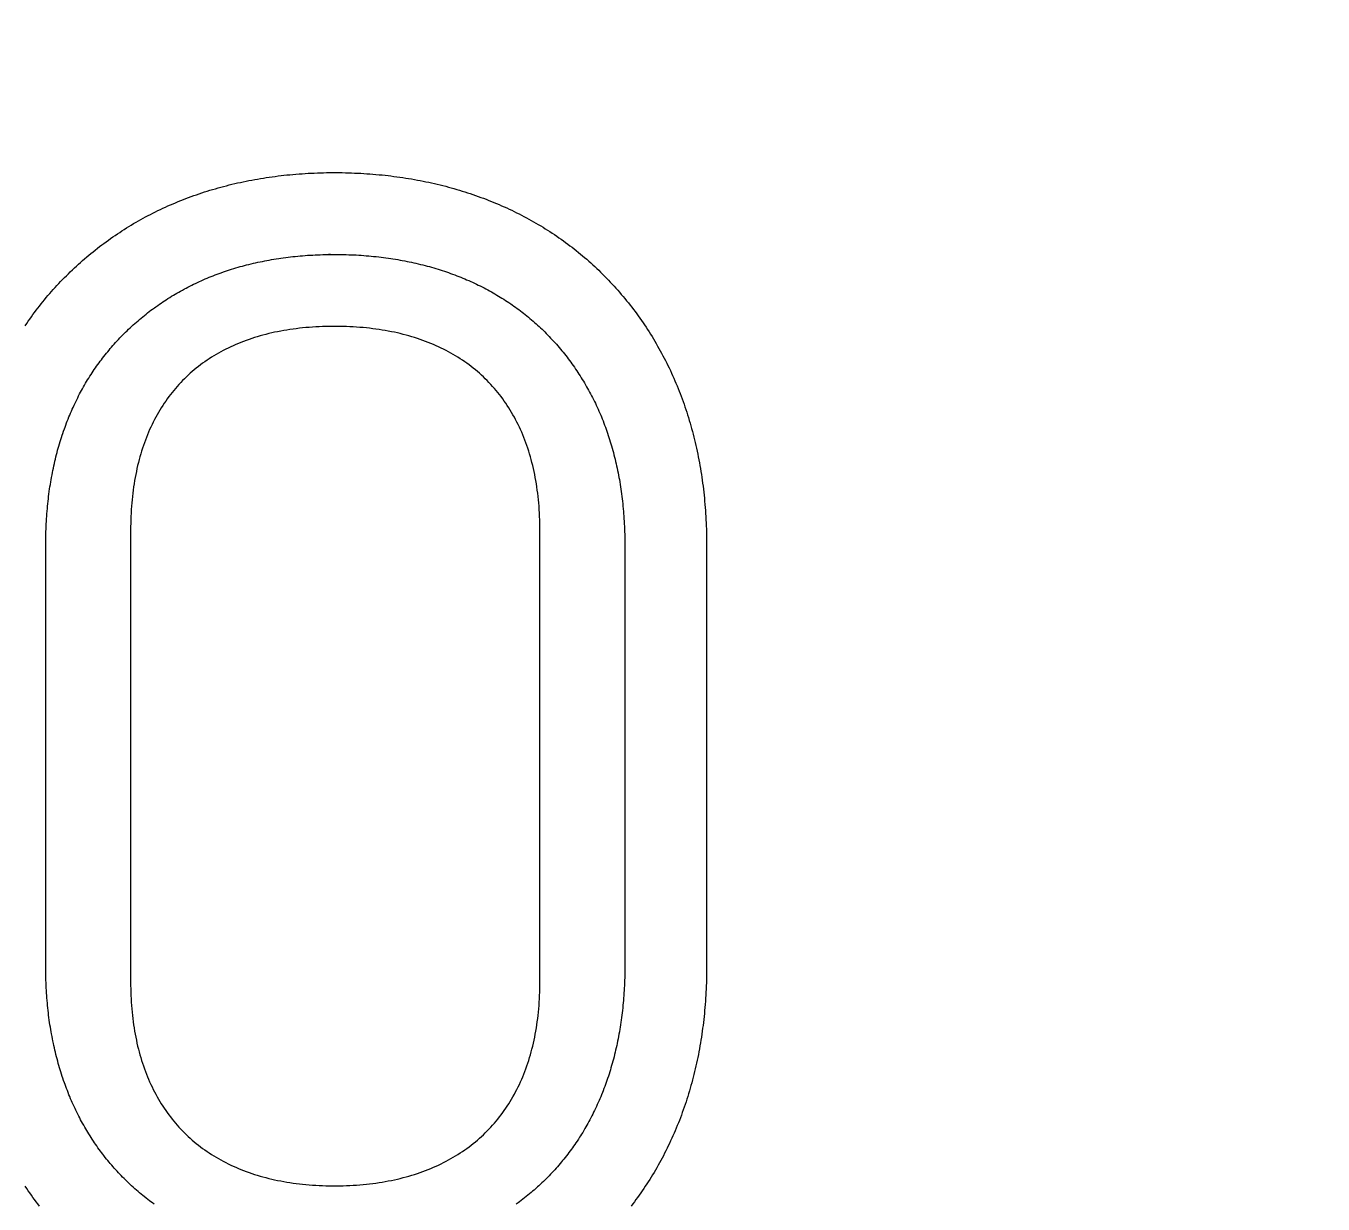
# Model space of a CAD drawing. Extents: x 0.2 to 12, y 0.1 to 9.6.
# Drawn here: x 5.841 to 6.824, y 5.382 to 6.274 of the extents above; entities that cross this region are included whole.
import ezdxf

# ---------------------------------------------------------------- set-up
doc = ezdxf.new("R2010")
doc.units = 0
doc.layers.get('0').update_dxf_attribs({"color": 3, "linetype": 'CONTINUOUS'})
doc.layers.add('ENGRAVE', color=6, linetype='CONTINUOUS')

msp = doc.modelspace()

# ---------------------------------------------------------------- linework, layer by layer
msp.add_line((6.0717, 6.10122), (6.07009, 6.10122))
msp.add_lwpolyline([(10.17581, 1.01429, 3.52937), (6.04541, 1.01428, -0.260301)], format="xyb")
for points in [[(5.84023, 6.0472), (5.84137, 6.0489), (5.84253, 6.05058), (5.84371, 6.05227), (5.84489, 6.05393), (5.8461, 6.05559), (5.8473, 6.05724), (5.84853, 6.05888), (5.84977, 6.0605), (5.85102, 6.06212), (5.8523, 6.06373), (5.85358, 6.06532), (5.85487, 6.06691), (5.85617, 6.06848), (5.85749, 6.07005), (5.85883, 6.07161), (5.86017, 6.07315), (5.86153, 6.07468), (5.86291, 6.0762), (5.86429, 6.07771), (5.8657, 6.07921), (5.8671, 6.0807), (5.86853, 6.08218), (5.86997, 6.08365), (5.87143, 6.08512), (5.87293, 6.08659), (5.87442, 6.08806), (5.87595, 6.08951), (5.87748, 6.09095), (5.87901, 6.09237), (5.88057, 6.09379), (5.88212, 6.09518), (5.88369, 6.09656), (5.88527, 6.09793), (5.88685, 6.09929), (5.88845, 6.10063), (5.89006, 6.10196), (5.89168, 6.10328), (5.89331, 6.10458), (5.89495, 6.10586), (5.89658, 6.10713), (5.89825, 6.10839), (5.89991, 6.10963), (5.90159, 6.11087), (5.90328, 6.11209), (5.90497, 6.11328), (5.90667, 6.11447), (5.90839, 6.11564), (5.91011, 6.11681), (5.91184, 6.11796), (5.91358, 6.1191), (5.91534, 6.12021), (5.91711, 6.12132), (5.91887, 6.12241), (5.92065, 6.12348), (5.92244, 6.12455), (5.92424, 6.12559), (5.92604, 6.12663), (5.92786, 6.12765), (5.9297, 6.12866), (5.93152, 6.12965), (5.93337, 6.13063), (5.93522, 6.13159), (5.93709, 6.13254), (5.93895, 6.13348), (5.94083, 6.1344), (5.94273, 6.1353), (5.94462, 6.1362), (5.94653, 6.13708), (5.94844, 6.13794), (5.95037, 6.13879), (5.9523, 6.13963), (5.95424, 6.14045), (5.9562, 6.14126), (5.95815, 6.14205), (5.96012, 6.14282), (5.96209, 6.1436), (5.96408, 6.14434), (5.96607, 6.14508), (5.96807, 6.1458), (5.97008, 6.14651), (5.97211, 6.1472), (5.97413, 6.14788), (5.97617, 6.14855), (5.97822, 6.14919), (5.98026, 6.14982), (5.98232, 6.15044), (5.98439, 6.15105), (5.98646, 6.15163), (5.98855, 6.15222), (5.99064, 6.15278), (5.99275, 6.15333), (5.99485, 6.15386), (5.99697, 6.15437), (5.99909, 6.15489), (6.00123, 6.15537), (6.00337, 6.15585), (6.00551, 6.1563), (6.00768, 6.15675), (6.00984, 6.15718), (6.012, 6.1576), (6.01418, 6.158), (6.01637, 6.15838), (6.01857, 6.15876), (6.02077, 6.15911), (6.02298, 6.15946), (6.0252, 6.15979), (6.02743, 6.16009), (6.02966, 6.1604), (6.03189, 6.16068), (6.03414, 6.16095), (6.0364, 6.1612), (6.03866, 6.16144), (6.04093, 6.16166), (6.04321, 6.16187), (6.04549, 6.16207), (6.04778, 6.16225), (6.05009, 6.16241), (6.05239, 6.16256), (6.05471, 6.16269), (6.05703, 6.16282), (6.05935, 6.16292), (6.06168, 6.16301), (6.06402, 6.16309), (6.06637, 6.16315), (6.06873, 6.16319), (6.07109, 6.16322), (6.07346, 6.16324), (6.07584, 6.16324), (6.0782, 6.16322), (6.08057, 6.16319), (6.08293, 6.16315), (6.08528, 6.16309), (6.08762, 6.16301), (6.08996, 6.16292), (6.09229, 6.16282), (6.09462, 6.1627), (6.09694, 6.16256), (6.09925, 6.16241), (6.10156, 6.16225), (6.10385, 6.16207), (6.10614, 6.16187), (6.10844, 6.16167), (6.11071, 6.16144), (6.11298, 6.1612), (6.11525, 6.16095), (6.1175, 6.16069), (6.11975, 6.1604), (6.122, 6.1601), (6.12423, 6.15979), (6.12645, 6.15947), (6.12868, 6.15912), (6.13089, 6.15877), (6.1331, 6.15841), (6.1353, 6.15802), (6.13749, 6.15762), (6.13966, 6.1572), (6.14184, 6.15678), (6.14402, 6.15634), (6.14617, 6.15588), (6.14832, 6.15541), (6.15046, 6.15492), (6.1526, 6.15442), (6.15473, 6.1539), (6.15685, 6.15338), (6.15897, 6.15284), (6.16107, 6.15228), (6.16317, 6.1517), (6.16525, 6.15112), (6.16733, 6.15052), (6.1694, 6.1499), (6.17146, 6.14928), (6.17352, 6.14864), (6.17557, 6.14798), (6.17761, 6.1473), (6.17963, 6.14663), (6.18165, 6.14592), (6.18367, 6.14521), (6.18567, 6.14449), (6.18766, 6.14374), (6.18965, 6.14299), (6.19162, 6.14222), (6.19359, 6.14143), (6.19554, 6.14064), (6.1975, 6.13983), (6.19944, 6.139), (6.20137, 6.13816), (6.20329, 6.13731), (6.20521, 6.13644), (6.2071, 6.13556), (6.209, 6.13467), (6.21088, 6.13376), (6.21275, 6.13283), (6.21463, 6.1319), (6.21647, 6.13095), (6.21832, 6.12999), (6.22016, 6.12901), (6.22198, 6.12802), (6.2238, 6.12702), (6.22561, 6.126), (6.2274, 6.12496), (6.22919, 6.12392), (6.23097, 6.12286), (6.23274, 6.12179), (6.23449, 6.1207), (6.23624, 6.1196), (6.23797, 6.11849), (6.2397, 6.11736), (6.24141, 6.11622), (6.24311, 6.11507), (6.24481, 6.1139), (6.2465, 6.11272), (6.24817, 6.11153), (6.24983, 6.11032), (6.25148, 6.1091), (6.25312, 6.10786), (6.25476, 6.10662), (6.25637, 6.10536), (6.25799, 6.10409), (6.25958, 6.1028), (6.26117, 6.1015), (6.26275, 6.10019), (6.2643, 6.09886), (6.26586, 6.09752), (6.2674, 6.09616), (6.26894, 6.0948), (6.27046, 6.09341), (6.27197, 6.09202), (6.27346, 6.09062), (6.27495, 6.0892), (6.27642, 6.08778), (6.27789, 6.08632), (6.27936, 6.08484), (6.28084, 6.08334), (6.2823, 6.08183), (6.28374, 6.08031), (6.28516, 6.07878), (6.28659, 6.07723), (6.288, 6.07568), (6.28938, 6.07411), (6.29076, 6.07254), (6.29211, 6.07096), (6.29347, 6.06936), (6.29481, 6.06776), (6.29613, 6.06615), (6.29743, 6.06453), (6.29872, 6.06289), (6.3, 6.06125), (6.30126, 6.0596), (6.30252, 6.05794), (6.30376, 6.05627), (6.30498, 6.05458), (6.30619, 6.05289), (6.30738, 6.05119), (6.30856, 6.04948), (6.30973, 6.04776), (6.31089, 6.04603), (6.31203, 6.04429), (6.31316, 6.04253), (6.31427, 6.04078), (6.31537, 6.03901), (6.31645, 6.03723), (6.31753, 6.03544), (6.31858, 6.03364), (6.31962, 6.03184), (6.32065, 6.03002), (6.32166, 6.0282), (6.32266, 6.02636), (6.32365, 6.02451), (6.32462, 6.02266), (6.32558, 6.0208), (6.32651, 6.01893), (6.32745, 6.01705), (6.32836, 6.01517), (6.32926, 6.01326), (6.33014, 6.01135), (6.33102, 6.00943), (6.33187, 6.00751), (6.33271, 6.00557), (6.33354, 6.00363), (6.33436, 6.00167), (6.33516, 5.99971), (6.33594, 5.99774), (6.33671, 5.99575), (6.33748, 5.99377), (6.33821, 5.99178), (6.33895, 5.98976), (6.33966, 5.98775), (6.34035, 5.98573), (6.34104, 5.98369), (6.34171, 5.98164), (6.34237, 5.9796), (6.34301, 5.97754), (6.34364, 5.97547), (6.34425, 5.9734), (6.34485, 5.97131), (6.34543, 5.96922), (6.346, 5.96711), (6.34655, 5.965), (6.3471, 5.96288), (6.34763, 5.96075), (6.34813, 5.95862), (6.34864, 5.95647), (6.34912, 5.95431), (6.34958, 5.95216), (6.35003, 5.94998), (6.35047, 5.94781), (6.3509, 5.94562), (6.3513, 5.94343), (6.3517, 5.94122), (6.35208, 5.93901), (6.35244, 5.9368), (6.35279, 5.93456), (6.35313, 5.93233), (6.35345, 5.93008), (6.35375, 5.92784), (6.35404, 5.92558), (6.35432, 5.92331), (6.35458, 5.92103), (6.35483, 5.91875), (6.35506, 5.91645), (6.35527, 5.91416), (6.35548, 5.91184), (6.35567, 5.90953), (6.35583, 5.90721), (6.356, 5.90488), (6.35614, 5.90254), (6.35627, 5.90019), (6.35637, 5.89784), (6.35648, 5.89547), (6.35656, 5.8931), (6.35663, 5.89072), (6.35668, 5.88834), (6.35671, 5.88595), (6.35673, 5.88355), (6.35675, 5.88114), (6.35675, 5.88108), (6.35675, 5.88091), (6.35675, 5.88062), (6.35675, 5.88021), (6.35675, 5.87969), (6.35675, 5.87906), (6.35675, 5.87833), (6.35675, 5.87749), (6.35675, 5.87654), (6.35675, 5.8755), (6.35675, 5.87436), (6.35675, 5.8731), (6.35675, 5.87176), (6.35675, 5.87033), (6.35675, 5.8688), (6.35675, 5.86717), (6.35675, 5.86546), (6.35675, 5.86367), (6.35675, 5.86179), (6.35675, 5.85982), (6.35675, 5.85778), (6.35675, 5.85565), (6.35675, 5.85345), (6.35675, 5.85117), (6.35675, 5.84881), (6.35675, 5.84638), (6.35675, 5.84389), (6.35675, 5.84131), (6.35675, 5.83868), (6.35675, 5.83599), (6.35675, 5.83323), (6.35675, 5.83041), (6.35675, 5.82753), (6.35675, 5.8246), (6.35675, 5.8216), (6.35675, 5.81856), (6.35675, 5.81546), (6.35675, 5.81231), (6.35675, 5.80912), (6.35675, 5.80588), (6.35675, 5.80259), (6.35675, 5.79926), (6.35675, 5.7959), (6.35675, 5.79249), (6.35675, 5.78905), (6.35675, 5.78558), (6.35675, 5.78207), (6.35675, 5.77852), (6.35675, 5.77495), (6.35675, 5.77136), (6.35675, 5.76773), (6.35675, 5.76408), (6.35675, 5.76042), (6.35675, 5.75674), (6.35675, 5.75303), (6.35675, 5.74931), (6.35675, 5.74557), (6.35675, 5.74183), (6.35675, 5.73806), (6.35675, 5.73431), (6.35675, 5.73053), (6.35675, 5.72675), (6.35675, 5.72297), (6.35675, 5.71919), (6.35675, 5.71541), (6.35675, 5.71163), (6.35675, 5.70786), (6.35675, 5.7041), (6.35675, 5.70034), (6.35675, 5.6966), (6.35675, 5.69285), (6.35675, 5.68913), (6.35675, 5.68544), (6.35675, 5.68175), (6.35675, 5.67808), (6.35675, 5.67444), (6.35675, 5.67081), (6.35675, 5.66722), (6.35675, 5.66364), (6.35675, 5.66011), (6.35675, 5.6566), (6.35675, 5.65312), (6.35675, 5.64967), (6.35675, 5.64626), (6.35675, 5.64291), (6.35675, 5.63957), (6.35675, 5.63628), (6.35675, 5.63304), (6.35675, 5.62985), (6.35675, 5.6267), (6.35675, 5.62361), (6.35675, 5.62056), (6.35675, 5.61758), (6.35675, 5.61464), (6.35675, 5.61175), (6.35675, 5.60893), (6.35675, 5.60618), (6.35675, 5.60348), (6.35675, 5.60084), (6.35675, 5.59828), (6.35675, 5.59578), (6.35675, 5.59336), (6.35675, 5.591), (6.35675, 5.58872), (6.35675, 5.58651), (6.35675, 5.58439), (6.35675, 5.58235), (6.35675, 5.58038), (6.35675, 5.5785), (6.35675, 5.5767), (6.35675, 5.57499), (6.35675, 5.57337), (6.35675, 5.57184), (6.35675, 5.5704), (6.35675, 5.56906), (6.35675, 5.56782), (6.35675, 5.56667), (6.35675, 5.56562), (6.35675, 5.56468), (6.35675, 5.56384), (6.35675, 5.5631), (6.35675, 5.56248), (6.35675, 5.56195), (6.35675, 5.56156), (6.35675, 5.56126), (6.35675, 5.56109), (6.35675, 5.56103), (6.35673, 5.55865), (6.35671, 5.55629), (6.35668, 5.55393), (6.35663, 5.55158), (6.35656, 5.54922), (6.35648, 5.54688), (6.35637, 5.54454), (6.35627, 5.54222), (6.35614, 5.5399), (6.356, 5.53758), (6.35583, 5.53528), (6.35567, 5.53297), (6.35548, 5.53068), (6.35528, 5.52839), (6.35506, 5.52611), (6.35483, 5.52384), (6.35458, 5.52157), (6.35432, 5.51931), (6.35405, 5.51705), (6.35376, 5.5148), (6.35346, 5.51257), (6.35314, 5.51033), (6.3528, 5.50811), (6.35246, 5.5059), (6.3521, 5.50369), (6.35171, 5.50149), (6.35133, 5.49929), (6.35092, 5.4971), (6.3505, 5.49492), (6.35006, 5.49275), (6.34962, 5.49058), (6.34915, 5.48843), (6.34867, 5.48628), (6.34818, 5.48414), (6.34768, 5.48201), (6.34715, 5.47989), (6.34661, 5.47777), (6.34606, 5.47567), (6.3455, 5.47356), (6.34492, 5.47147), (6.34433, 5.46938), (6.34372, 5.46731), (6.3431, 5.46524), (6.34246, 5.46318), (6.34182, 5.46113), (6.34115, 5.4591), (6.34047, 5.45706), (6.33978, 5.45504), (6.33908, 5.45302), (6.33835, 5.45101), (6.33762, 5.44901), (6.33687, 5.44702), (6.33611, 5.44505), (6.33533, 5.44307), (6.33454, 5.44112), (6.33374, 5.43916), (6.33292, 5.43722), (6.33209, 5.43528), (6.33124, 5.43336), (6.33039, 5.43144), (6.32951, 5.42953), (6.32862, 5.42763), (6.32772, 5.42574), (6.3268, 5.42386), (6.32588, 5.422), (6.32493, 5.42014), (6.32397, 5.41829), (6.323, 5.41644), (6.32202, 5.41462), (6.32103, 5.41279), (6.32002, 5.41098), (6.31899, 5.40918), (6.31795, 5.40739), (6.3169, 5.40561), (6.31583, 5.40383), (6.31475, 5.40207), (6.31367, 5.40032), (6.31255, 5.39858), (6.31143, 5.39686), (6.3103, 5.39514), (6.30915, 5.39342), (6.30799, 5.39172), (6.30682, 5.39003), (6.30564, 5.38835), (6.30443, 5.38669), (6.30322, 5.38503), (6.30199, 5.38338), (6.30075, 5.38174), (6.2995, 5.38012)], [(5.85102, 5.38012), (5.84977, 5.38174), (5.84853, 5.38338), (5.8473, 5.38503), (5.8461, 5.38669), (5.84489, 5.38835), (5.84371, 5.39003), (5.84253, 5.39172), (5.84137, 5.39342), (5.84023, 5.39514)]]:
    msp.add_lwpolyline(points)
msp.add_lwpolyline([(6.23041, 5.66351), (6.23041, 5.66735), (6.23041, 5.67122), (6.23041, 5.67512), (6.23041, 5.67904), (6.23041, 5.68298), (6.23041, 5.68694), (6.23041, 5.69092), (6.23041, 5.69491), (6.23041, 5.69891), (6.23041, 5.70293), (6.23041, 5.70695), (6.23041, 5.71099), (6.23041, 5.71502), (6.23041, 5.71907), (6.23041, 5.72311), (6.23041, 5.72715), (6.23041, 5.73118), (6.23041, 5.73522), (6.23041, 5.73924), (6.23041, 5.74326), (6.23041, 5.74727), (6.23041, 5.75126), (6.23041, 5.75524), (6.23041, 5.75919), (6.23041, 5.76314), (6.23041, 5.76705), (6.23041, 5.77095), (6.23041, 5.77482), (6.23041, 5.77867), (6.23041, 5.78249), (6.23041, 5.78628), (6.23041, 5.79002), (6.23041, 5.79374), (6.23041, 5.79742), (6.23041, 5.80107), (6.23041, 5.80466), (6.23041, 5.80822), (6.23041, 5.81173), (6.23041, 5.81519), (6.23041, 5.81861), (6.23041, 5.82197), (6.23041, 5.82529), (6.23041, 5.82854), (6.23041, 5.83173), (6.23041, 5.83488), (6.23041, 5.83796), (6.23041, 5.84098), (6.23041, 5.84392), (6.23041, 5.8468), (6.23041, 5.84962), (6.23041, 5.85236), (6.23041, 5.85503), (6.23041, 5.85762), (6.23041, 5.86014), (6.23041, 5.86257), (6.23041, 5.86494), (6.23041, 5.86721), (6.23041, 5.86939), (6.23041, 5.8715), (6.23041, 5.87351), (6.23041, 5.87543), (6.23041, 5.87726), (6.23041, 5.87899), (6.23041, 5.88063), (6.23041, 5.88216), (6.23041, 5.8836), (6.23041, 5.88492), (6.23041, 5.88615), (6.23041, 5.88727), (6.23041, 5.88828), (6.23041, 5.88918), (6.23041, 5.88996), (6.23041, 5.89063), (6.23041, 5.89118), (6.23041, 5.89161), (6.23041, 5.89193), (6.23041, 5.89212), (6.23041, 5.89219), (6.2304, 5.89484), (6.23036, 5.89749), (6.23029, 5.90011), (6.23019, 5.9027), (6.23007, 5.90528), (6.22992, 5.90783), (6.22974, 5.91037), (6.22953, 5.91288), (6.2293, 5.91536), (6.22904, 5.91783), (6.22875, 5.92029), (6.22843, 5.92271), (6.22809, 5.92511), (6.22772, 5.9275), (6.22732, 5.92985), (6.2269, 5.93219), (6.22645, 5.93451), (6.22597, 5.9368), (6.22547, 5.93907), (6.22494, 5.94131), (6.22439, 5.94354), (6.22381, 5.94575), (6.2232, 5.94793), (6.22257, 5.95009), (6.22191, 5.95222), (6.22122, 5.95434), (6.22052, 5.95643), (6.21979, 5.9585), (6.21901, 5.96054), (6.21823, 5.96256), (6.21741, 5.96456), (6.21658, 5.96654), (6.21571, 5.96851), (6.21482, 5.97044), (6.2139, 5.97234), (6.21296, 5.97423), (6.21199, 5.97609), (6.21101, 5.97794), (6.20999, 5.97975), (6.20895, 5.98154), (6.20789, 5.98332), (6.2068, 5.98506), (6.20567, 5.98678), (6.20454, 5.98849), (6.20337, 5.99016), (6.20219, 5.99182), (6.20097, 5.99345), (6.19973, 5.99505), (6.19847, 5.99664), (6.19719, 5.9982), (6.19588, 5.99973), (6.19455, 6.00124), (6.19318, 6.00274), (6.1918, 6.0042), (6.19039, 6.00564), (6.18897, 6.00706), (6.18752, 6.00845), (6.18604, 6.00982), (6.18453, 6.01116), (6.18301, 6.01249), (6.18147, 6.01378), (6.1799, 6.01505), (6.1783, 6.0163), (6.17668, 6.01752), (6.17504, 6.01872), (6.17338, 6.01989), (6.1717, 6.02105), (6.16999, 6.02217), (6.16826, 6.02327), (6.1665, 6.02435), (6.16472, 6.0254), (6.16292, 6.02643), (6.16111, 6.02743), (6.15926, 6.02841), (6.1574, 6.02936), (6.15551, 6.03029), (6.1536, 6.03119), (6.15167, 6.03207), (6.14971, 6.03293), (6.14774, 6.03376), (6.14574, 6.03455), (6.14371, 6.03534), (6.14166, 6.03608), (6.1396, 6.03681), (6.13752, 6.03751), (6.13542, 6.03819), (6.13329, 6.03883), (6.13113, 6.03947), (6.12897, 6.04006), (6.12677, 6.04064), (6.12456, 6.04119), (6.12232, 6.04171), (6.12007, 6.0422), (6.1178, 6.04268), (6.11549, 6.04313), (6.11317, 6.04355), (6.11083, 6.04394), (6.10848, 6.04431), (6.1061, 6.04465), (6.1037, 6.04496), (6.10128, 6.04526), (6.09884, 6.04553), (6.09637, 6.04576), (6.09389, 6.04597), (6.09139, 6.04616), (6.08887, 6.04631), (6.08633, 6.04645), (6.08377, 6.04656), (6.08119, 6.04664), (6.07859, 6.04668), (6.07597, 6.04671), (6.07334, 6.04671), (6.07072, 6.04668), (6.06812, 6.04664), (6.06553, 6.04656), (6.06297, 6.04645), (6.06044, 6.04631), (6.05792, 6.04616), (6.05542, 6.04597), (6.05294, 6.04576), (6.05049, 6.04553), (6.04805, 6.04526), (6.04564, 6.04496), (6.04324, 6.04465), (6.04087, 6.04431), (6.03852, 6.04394), (6.03619, 6.04355), (6.03388, 6.04313), (6.03159, 6.04268), (6.02932, 6.0422), (6.02707, 6.04171), (6.02485, 6.04119), (6.02265, 6.04064), (6.02046, 6.04006), (6.01831, 6.03947), (6.01617, 6.03883), (6.01405, 6.03819), (6.01196, 6.03751), (6.00989, 6.03681), (6.00783, 6.03608), (6.0058, 6.03534), (6.00379, 6.03455), (6.00181, 6.03376), (5.99985, 6.03293), (5.99791, 6.03207), (5.99599, 6.03119), (5.99409, 6.03029), (5.99222, 6.02936), (5.99036, 6.02841), (5.98853, 6.02743), (5.98673, 6.02643), (5.98494, 6.0254), (5.98318, 6.02435), (5.98144, 6.02327), (5.97972, 6.02217), (5.97804, 6.02105), (5.97637, 6.01989), (5.97472, 6.01872), (5.97309, 6.01752), (5.9715, 6.0163), (5.96992, 6.01505), (5.96836, 6.01378), (5.96683, 6.01249), (5.96532, 6.01116), (5.96384, 6.00982), (5.96239, 6.00845), (5.96095, 6.00706), (5.95953, 6.00564), (5.95814, 6.0042), (5.95678, 6.00274), (5.95544, 6.00124), (5.95411, 5.99973), (5.95283, 5.9982), (5.95155, 5.99664), (5.95031, 5.99505), (5.94908, 5.99345), (5.94789, 5.99182), (5.94672, 5.99016), (5.94557, 5.98849), (5.94445, 5.98678), (5.94335, 5.98506), (5.94227, 5.98332), (5.94122, 5.98154), (5.94019, 5.97975), (5.9392, 5.97794), (5.93821, 5.97609), (5.93727, 5.97423), (5.93634, 5.97234), (5.93544, 5.97044), (5.93456, 5.96851), (5.93371, 5.96654), (5.93288, 5.96456), (5.93208, 5.96256), (5.93131, 5.96054), (5.93056, 5.9585), (5.92984, 5.95643), (5.92913, 5.95434), (5.92846, 5.95222), (5.92781, 5.95009), (5.92719, 5.94793), (5.92659, 5.94575), (5.92602, 5.94354), (5.92547, 5.94131), (5.92496, 5.93907), (5.92447, 5.9368), (5.924, 5.93451), (5.92355, 5.93219), (5.92314, 5.92985), (5.92276, 5.9275), (5.92239, 5.92511), (5.92206, 5.92271), (5.92175, 5.92029), (5.92147, 5.91783), (5.92121, 5.91536), (5.92098, 5.91288), (5.92078, 5.91037), (5.9206, 5.90783), (5.92045, 5.90528), (5.92034, 5.9027), (5.92024, 5.90011), (5.92017, 5.89749), (5.92012, 5.89484), (5.92011, 5.89219), (5.92011, 5.89212), (5.92011, 5.89193), (5.92011, 5.89161), (5.92011, 5.89118), (5.92011, 5.89063), (5.92011, 5.88996), (5.92011, 5.88918), (5.92011, 5.88828), (5.92011, 5.88727), (5.92011, 5.88615), (5.92011, 5.88492), (5.92011, 5.8836), (5.92011, 5.88216), (5.92011, 5.88063), (5.92011, 5.87899), (5.92011, 5.87726), (5.92011, 5.87543), (5.92011, 5.87351), (5.92011, 5.8715), (5.92011, 5.86939), (5.92011, 5.86721), (5.92011, 5.86494), (5.92011, 5.86257), (5.92011, 5.86014), (5.92011, 5.85762), (5.92011, 5.85503), (5.92011, 5.85236), (5.92011, 5.84962), (5.92011, 5.8468), (5.92011, 5.84392), (5.92011, 5.84098), (5.92011, 5.83796), (5.92011, 5.83488), (5.92011, 5.83173), (5.92011, 5.82854), (5.92011, 5.82529), (5.92011, 5.82197), (5.92011, 5.81861), (5.92011, 5.81519), (5.92011, 5.81173), (5.92011, 5.80822), (5.92011, 5.80466), (5.92011, 5.80107), (5.92011, 5.79742), (5.92011, 5.79374), (5.92011, 5.79002), (5.92011, 5.78628), (5.92011, 5.78249), (5.92011, 5.77867), (5.92011, 5.77482), (5.92011, 5.77095), (5.92011, 5.76705), (5.92011, 5.76314), (5.92011, 5.75919), (5.92011, 5.75524), (5.92011, 5.75126), (5.92011, 5.74727), (5.92011, 5.74326), (5.92011, 5.73924), (5.92011, 5.73522), (5.92011, 5.73118), (5.92011, 5.72715), (5.92011, 5.72311), (5.92011, 5.71907), (5.92011, 5.71502), (5.92011, 5.71099), (5.92011, 5.70695), (5.92011, 5.70293), (5.92011, 5.69891), (5.92011, 5.69491), (5.92011, 5.69092), (5.92011, 5.68694), (5.92011, 5.68298), (5.92011, 5.67904), (5.92011, 5.67512), (5.92011, 5.67122), (5.92011, 5.66735), (5.92011, 5.66351), (5.92011, 5.65968), (5.92011, 5.6559), (5.92011, 5.65215), (5.92011, 5.64844), (5.92011, 5.64475), (5.92011, 5.64112), (5.92011, 5.63751), (5.92011, 5.63396), (5.92011, 5.63045), (5.92011, 5.62698), (5.92011, 5.62357), (5.92011, 5.62021), (5.92011, 5.6169), (5.92011, 5.61363), (5.92011, 5.61044), (5.92011, 5.6073), (5.92011, 5.60423), (5.92011, 5.60121), (5.92011, 5.59826), (5.92011, 5.59537), (5.92011, 5.59256), (5.92011, 5.58982), (5.92011, 5.58714), (5.92011, 5.58456), (5.92011, 5.58204), (5.92011, 5.5796), (5.92011, 5.57725), (5.92011, 5.57496), (5.92011, 5.57278), (5.92011, 5.57068), (5.92011, 5.56867), (5.92011, 5.56675), (5.92011, 5.56493), (5.92011, 5.56319), (5.92011, 5.56156), (5.92011, 5.56002), (5.92011, 5.55858), (5.92011, 5.55725), (5.92011, 5.55602), (5.92011, 5.55491), (5.92011, 5.55389), (5.92011, 5.553), (5.92011, 5.55222), (5.92011, 5.55154), (5.92011, 5.55099), (5.92011, 5.55056), (5.92011, 5.55024), (5.92011, 5.55005), (5.92011, 5.55), (5.92012, 5.54736), (5.92017, 5.54475), (5.92024, 5.54217), (5.92034, 5.5396), (5.92045, 5.53704), (5.9206, 5.53452), (5.92078, 5.53201), (5.92098, 5.52952), (5.92121, 5.52705), (5.92147, 5.52461), (5.92175, 5.52219), (5.92206, 5.51979), (5.92239, 5.5174), (5.92276, 5.51504), (5.92314, 5.5127), (5.92355, 5.51037), (5.924, 5.50808), (5.92447, 5.50579), (5.92496, 5.50354), (5.92547, 5.5013), (5.92602, 5.49909), (5.92659, 5.4969), (5.92719, 5.49473), (5.92781, 5.49257), (5.92846, 5.49044), (5.92913, 5.48834), (5.92984, 5.48625), (5.93056, 5.4842), (5.93131, 5.48216), (5.93208, 5.48014), (5.93288, 5.47814), (5.93371, 5.47617), (5.93456, 5.47422), (5.93544, 5.47229), (5.93634, 5.47038), (5.93727, 5.46849), (5.93821, 5.46663), (5.9392, 5.46479), (5.94019, 5.46297), (5.94122, 5.46117), (5.94227, 5.4594), (5.94335, 5.45765), (5.94445, 5.45593), (5.94557, 5.45422), (5.94672, 5.45254), (5.94789, 5.45089), (5.94908, 5.44925), (5.95031, 5.44763), (5.95155, 5.44604), (5.95283, 5.44447), (5.95411, 5.44294), (5.95544, 5.44142), (5.95678, 5.43992), (5.95814, 5.43845), (5.95953, 5.437), (5.96095, 5.43558), (5.96239, 5.43418), (5.96384, 5.4328), (5.96532, 5.43144), (5.96683, 5.43012), (5.96836, 5.42881), (5.96992, 5.42753), (5.9715, 5.42627), (5.97309, 5.42504), (5.97472, 5.42382), (5.97637, 5.42264), (5.97804, 5.42148), (5.97972, 5.42035), (5.98144, 5.41924), (5.98318, 5.41815), (5.98494, 5.41708), (5.98673, 5.41604), (5.98853, 5.41504), (5.99036, 5.41404), (5.99222, 5.41308), (5.99409, 5.41214), (5.99599, 5.41122), (5.99791, 5.41033), (5.99985, 5.40948), (6.00181, 5.40864), (6.00379, 5.40782), (6.0058, 5.40703), (6.00783, 5.40627), (6.00989, 5.40554), (6.01196, 5.40482), (6.01405, 5.40413), (6.01617, 5.40348), (6.01831, 5.40285), (6.02046, 5.40223), (6.02265, 5.40165), (6.02485, 5.40109), (6.02707, 5.40055), (6.02932, 5.40005), (6.03159, 5.39957), (6.03388, 5.39911), (6.03619, 5.39869), (6.03852, 5.39829), (6.04087, 5.39792), (6.04324, 5.39757), (6.04564, 5.39724), (6.04805, 5.39695), (6.05049, 5.39668), (6.05294, 5.39643), (6.05542, 5.39622), (6.05792, 5.39604), (6.06044, 5.39587), (6.06297, 5.39573), (6.06553, 5.39563), (6.06812, 5.39554), (6.07072, 5.39549), (6.07334, 5.39546), (6.07597, 5.39546), (6.07859, 5.39549), (6.08119, 5.39554), (6.08377, 5.39563), (6.08633, 5.39573), (6.08887, 5.39587), (6.09139, 5.39604), (6.09389, 5.39622), (6.09637, 5.39643), (6.09884, 5.39668), (6.10128, 5.39695), (6.1037, 5.39724), (6.1061, 5.39757), (6.10848, 5.39792), (6.11083, 5.39829), (6.11317, 5.39869), (6.11549, 5.39911), (6.1178, 5.39957), (6.12007, 5.40005), (6.12232, 5.40055), (6.12456, 5.40109), (6.12677, 5.40165), (6.12897, 5.40223), (6.13113, 5.40285), (6.13329, 5.40348), (6.13542, 5.40413), (6.13752, 5.40482), (6.1396, 5.40554), (6.14166, 5.40627), (6.14371, 5.40703), (6.14574, 5.40782), (6.14774, 5.40864), (6.14971, 5.40948), (6.15167, 5.41033), (6.1536, 5.41122), (6.15551, 5.41214), (6.1574, 5.41308), (6.15926, 5.41404), (6.16111, 5.41504), (6.16292, 5.41604), (6.16472, 5.41708), (6.1665, 5.41815), (6.16826, 5.41924), (6.16999, 5.42035), (6.1717, 5.42148), (6.17338, 5.42264), (6.17504, 5.42382), (6.17668, 5.42504), (6.1783, 5.42627), (6.1799, 5.42753), (6.18147, 5.42881), (6.18301, 5.43012), (6.18453, 5.43144), (6.18604, 5.4328), (6.18752, 5.43418), (6.18897, 5.43558), (6.19039, 5.437), (6.1918, 5.43845), (6.19318, 5.43992), (6.19455, 5.44142), (6.19588, 5.44294), (6.19719, 5.44447), (6.19847, 5.44604), (6.19973, 5.44763), (6.20097, 5.44925), (6.20219, 5.45089), (6.20337, 5.45254), (6.20454, 5.45422), (6.20567, 5.45593), (6.2068, 5.45765), (6.20789, 5.4594), (6.20895, 5.46117), (6.20999, 5.46297), (6.21101, 5.46479), (6.21199, 5.46663), (6.21296, 5.46849), (6.2139, 5.47038), (6.21482, 5.47229), (6.21571, 5.47422), (6.21658, 5.47617), (6.21741, 5.47814), (6.21823, 5.48014), (6.21901, 5.48216), (6.21979, 5.4842), (6.22052, 5.48625), (6.22122, 5.48834), (6.22191, 5.49044), (6.22257, 5.49257), (6.2232, 5.49473), (6.22381, 5.4969), (6.22439, 5.49909), (6.22494, 5.5013), (6.22547, 5.50354), (6.22597, 5.50579), (6.22645, 5.50808), (6.2269, 5.51037), (6.22732, 5.5127), (6.22772, 5.51504), (6.22809, 5.5174), (6.22843, 5.51979), (6.22875, 5.52219), (6.22904, 5.52461), (6.2293, 5.52705), (6.22953, 5.52952), (6.22974, 5.53201), (6.22992, 5.53452), (6.23007, 5.53704), (6.23019, 5.5396), (6.23029, 5.54217), (6.23036, 5.54475), (6.2304, 5.54736), (6.23041, 5.55), (6.23041, 5.55005), (6.23041, 5.55024), (6.23041, 5.55056), (6.23041, 5.55099), (6.23041, 5.55154), (6.23041, 5.55222), (6.23041, 5.553), (6.23041, 5.55389), (6.23041, 5.55491), (6.23041, 5.55602), (6.23041, 5.55725), (6.23041, 5.55858), (6.23041, 5.56002), (6.23041, 5.56156), (6.23041, 5.56319), (6.23041, 5.56493), (6.23041, 5.56675), (6.23041, 5.56867), (6.23041, 5.57068), (6.23041, 5.57278), (6.23041, 5.57496), (6.23041, 5.57725), (6.23041, 5.5796), (6.23041, 5.58204), (6.23041, 5.58456), (6.23041, 5.58714), (6.23041, 5.58982), (6.23041, 5.59256), (6.23041, 5.59537), (6.23041, 5.59826), (6.23041, 5.60121), (6.23041, 5.60423), (6.23041, 5.6073), (6.23041, 5.61044), (6.23041, 5.61363), (6.23041, 5.6169), (6.23041, 5.62021), (6.23041, 5.62357), (6.23041, 5.62698), (6.23041, 5.63045), (6.23041, 5.63396), (6.23041, 5.63751), (6.23041, 5.64112), (6.23041, 5.64475), (6.23041, 5.64844), (6.23041, 5.65215), (6.23041, 5.6559), (6.23041, 5.65968)], close=True)
at = {"layer": 'ENGRAVE'}
msp.add_lwpolyline([(5.93801, 5.38149), (5.93672, 5.38243), (5.93556, 5.3833), (5.9344, 5.38418), (5.93314, 5.38516), (5.93181, 5.38621), (5.93048, 5.38727), (5.92934, 5.38819), (5.92811, 5.38921), (5.92688, 5.39023), (5.92578, 5.39118), (5.92458, 5.39222), (5.92338, 5.39328), (5.922, 5.39451), (5.92091, 5.3955), (5.91982, 5.39651), (5.91856, 5.3977), (5.91748, 5.39873), (5.91642, 5.39976), (5.91518, 5.40099), (5.91407, 5.4021), (5.91298, 5.40322), (5.91199, 5.40424), (5.91093, 5.40538), (5.90987, 5.40651), (5.90882, 5.40766), (5.9077, 5.4089), (5.90683, 5.40987), (5.90582, 5.41105), (5.90473, 5.41232), (5.90382, 5.4134), (5.90291, 5.41451), (5.90192, 5.41572), (5.90089, 5.41703), (5.89985, 5.41833), (5.89899, 5.41945), (5.89811, 5.42061), (5.89726, 5.42174), (5.89629, 5.42309), (5.89537, 5.42435), (5.89447, 5.42564), (5.89351, 5.427), (5.89277, 5.42809), (5.89189, 5.4294), (5.891, 5.43076), (5.89015, 5.43207), (5.88936, 5.43332), (5.88847, 5.43474), (5.88764, 5.43609), (5.8869, 5.43732), (5.88612, 5.43864), (5.88533, 5.44001), (5.88454, 5.4414), (5.88376, 5.4428), (5.88295, 5.44428), (5.88226, 5.44556), (5.88158, 5.44685), (5.88081, 5.44835), (5.88004, 5.44986), (5.87932, 5.45131), (5.8786, 5.45277), (5.87803, 5.45396), (5.87735, 5.45545), (5.87657, 5.45715), (5.87593, 5.45857), (5.87533, 5.45993), (5.87468, 5.46146), (5.87401, 5.46305), (5.87341, 5.4645), (5.87279, 5.46604), (5.87217, 5.4676), (5.8716, 5.46908), (5.87101, 5.47065), (5.87046, 5.47215), (5.86994, 5.47359), (5.86933, 5.47535), (5.86875, 5.47702), (5.86829, 5.4784), (5.86775, 5.48008), (5.86723, 5.48172), (5.86676, 5.48323), (5.86625, 5.48494), (5.86575, 5.48666), (5.86531, 5.48819), (5.86484, 5.48989), (5.86437, 5.49164), (5.86399, 5.49308), (5.86355, 5.49485), (5.86311, 5.49662), (5.86274, 5.4982), (5.86233, 5.49996), (5.86193, 5.50176), (5.86157, 5.50341), (5.86121, 5.50519), (5.86087, 5.50686), (5.86055, 5.50857), (5.86018, 5.51051), (5.85987, 5.51221), (5.85959, 5.51391), (5.85928, 5.51578), (5.85901, 5.51749), (5.85876, 5.51919), (5.85849, 5.52109), (5.85823, 5.52299), (5.85798, 5.52488), (5.85776, 5.52664), (5.85756, 5.52841), (5.85735, 5.53035), (5.85717, 5.53213), (5.857, 5.53391), (5.85683, 5.53588), (5.85667, 5.53785), (5.85653, 5.53967), (5.85641, 5.5415), (5.85629, 5.54349), (5.85618, 5.54549), (5.85609, 5.54734), (5.85601, 5.54921), (5.85594, 5.55123), (5.85589, 5.55312), (5.85585, 5.55516), (5.85581, 5.55721), (5.85579, 5.55896), (5.85579, 5.56103), (5.85579, 5.56109), (5.85579, 5.56126), (5.85579, 5.56156), (5.85579, 5.56195), (5.85579, 5.56248), (5.85579, 5.5631), (5.85579, 5.56384), (5.85579, 5.56468), (5.85579, 5.56562), (5.85579, 5.56667), (5.85579, 5.56782), (5.85579, 5.56906), (5.85579, 5.5704), (5.85579, 5.57184), (5.85579, 5.57337), (5.85579, 5.57499), (5.85579, 5.5767), (5.85579, 5.5785), (5.85579, 5.58038), (5.85579, 5.58235), (5.85579, 5.58439), (5.85579, 5.58651), (5.85579, 5.58872), (5.85579, 5.591), (5.85579, 5.59336), (5.85579, 5.59578), (5.85579, 5.59828), (5.85579, 5.60084), (5.85579, 5.60348), (5.85579, 5.60618), (5.85579, 5.60893), (5.85579, 5.61175), (5.85579, 5.61464), (5.85579, 5.61758), (5.85579, 5.62056), (5.85579, 5.62361), (5.85579, 5.6267), (5.85579, 5.62985), (5.85579, 5.63304), (5.85579, 5.63628), (5.85579, 5.63957), (5.85579, 5.64291), (5.85579, 5.64626), (5.85579, 5.64967), (5.85579, 5.65312), (5.85579, 5.6566), (5.85579, 5.66011), (5.85579, 5.66364), (5.85579, 5.66722), (5.85579, 5.67081), (5.85579, 5.67444), (5.85579, 5.67808), (5.85579, 5.68175), (5.85579, 5.68544), (5.85579, 5.68913), (5.85579, 5.69285), (5.85579, 5.6966), (5.85579, 5.70034), (5.85579, 5.7041), (5.85579, 5.70786), (5.85579, 5.71163), (5.85579, 5.71541), (5.85579, 5.71919), (5.85579, 5.72297), (5.85579, 5.72675), (5.85579, 5.73053), (5.85579, 5.73431), (5.85579, 5.73806), (5.85579, 5.74183), (5.85579, 5.74557), (5.85579, 5.74931), (5.85579, 5.75303), (5.85579, 5.75674), (5.85579, 5.76042), (5.85579, 5.76408), (5.85579, 5.76773), (5.85579, 5.77136), (5.85579, 5.77495), (5.85579, 5.77852), (5.85579, 5.78207), (5.85579, 5.78558), (5.85579, 5.78905), (5.85579, 5.79249), (5.85579, 5.7959), (5.85579, 5.79926), (5.85579, 5.80259), (5.85579, 5.80588), (5.85579, 5.80912), (5.85579, 5.81231), (5.85579, 5.81546), (5.85579, 5.81856), (5.85579, 5.8216), (5.85579, 5.8246), (5.85579, 5.82753), (5.85579, 5.83041), (5.85579, 5.83323), (5.85579, 5.83599), (5.85579, 5.83868), (5.85579, 5.84131), (5.85579, 5.84389), (5.85579, 5.84638), (5.85579, 5.84881), (5.85579, 5.85117), (5.85579, 5.85345), (5.85579, 5.85565), (5.85579, 5.85778), (5.85579, 5.85982), (5.85579, 5.86179), (5.85579, 5.86367), (5.85579, 5.86546), (5.85579, 5.86717), (5.85579, 5.8688), (5.85579, 5.87033), (5.85579, 5.87176), (5.85579, 5.8731), (5.85579, 5.87436), (5.85579, 5.8755), (5.85579, 5.87654), (5.85579, 5.87749), (5.85579, 5.87833), (5.85579, 5.87906), (5.85579, 5.87969), (5.85579, 5.88021), (5.85579, 5.88062), (5.85579, 5.88091), (5.85579, 5.88108), (5.85579, 5.88114), (5.85579, 5.88325), (5.85581, 5.88504), (5.85585, 5.88712), (5.85589, 5.8892), (5.85594, 5.89111), (5.85601, 5.89318), (5.85609, 5.89507), (5.85618, 5.89695), (5.85629, 5.89898), (5.85642, 5.90099), (5.85654, 5.90286), (5.85668, 5.90469), (5.85684, 5.90668), (5.85701, 5.90866), (5.85717, 5.91048), (5.85736, 5.91228), (5.85757, 5.91421), (5.85777, 5.916), (5.85799, 5.91778), (5.85823, 5.91968), (5.85849, 5.92159), (5.85876, 5.9235), (5.85901, 5.92522), (5.85929, 5.92695), (5.85959, 5.92883), (5.85988, 5.93052), (5.86018, 5.93219), (5.86056, 5.93419), (5.86087, 5.93588), (5.86121, 5.93752), (5.86157, 5.9393), (5.86193, 5.94095), (5.86233, 5.94275), (5.86274, 5.94451), (5.86312, 5.94613), (5.86356, 5.94791), (5.86399, 5.94964), (5.86435, 5.95104), (5.86483, 5.95278), (5.8653, 5.95447), (5.86573, 5.95599), (5.86625, 5.95775), (5.86675, 5.95942), (5.86721, 5.96091), (5.86775, 5.96261), (5.86828, 5.96423), (5.86872, 5.96555), (5.86929, 5.9672), (5.86992, 5.96901), (5.87044, 5.97045), (5.87097, 5.97187), (5.87158, 5.9735), (5.87215, 5.97497), (5.87274, 5.97646), (5.87338, 5.97805), (5.87398, 5.9795), (5.8746, 5.98095), (5.87527, 5.98251), (5.8759, 5.98393), (5.87651, 5.98528), (5.87726, 5.9869), (5.87797, 5.98843), (5.87854, 5.98961), (5.87925, 5.99105), (5.88, 5.99256), (5.88074, 5.99399), (5.8815, 5.99548), (5.88218, 5.99676), (5.88287, 5.99802), (5.88368, 5.99949), (5.88445, 6.00088), (5.88524, 6.00225), (5.88603, 6.00362), (5.88676, 6.00484), (5.88754, 6.00613), (5.88842, 6.00755), (5.88926, 6.00888), (5.8901, 6.0102), (5.89095, 6.01151), (5.89173, 6.01269), (5.8926, 6.01397), (5.89346, 6.01522), (5.89435, 6.0165), (5.89525, 6.01776), (5.89623, 6.0191), (5.89714, 6.02035), (5.89798, 6.02148), (5.89892, 6.02271), (5.89985, 6.02391), (5.90082, 6.02513), (5.90178, 6.02633), (5.90276, 6.02754), (5.90375, 6.02872), (5.90473, 6.02989), (5.90574, 6.03107), (5.90676, 6.03223), (5.9077, 6.03329), (5.90874, 6.03445), (5.90978, 6.03559), (5.91084, 6.03672), (5.91199, 6.03793), (5.91298, 6.03896), (5.91407, 6.04007), (5.91519, 6.04119), (5.91633, 6.04232), (5.91748, 6.04344), (5.91856, 6.04447), (5.91982, 6.04566), (5.921, 6.04676), (5.9221, 6.04776), (5.92328, 6.04881), (5.92448, 6.04987), (5.92578, 6.05099), (5.92699, 6.05203), (5.92811, 6.05297), (5.92934, 6.05399), (5.93058, 6.055), (5.93181, 6.05598), (5.93303, 6.05694), (5.93429, 6.05791), (5.93556, 6.05887), (5.93683, 6.05982), (5.93812, 6.06077), (5.93926, 6.0616), (5.94065, 6.06257), (5.94194, 6.06348), (5.94326, 6.06438), (5.94466, 6.06533), (5.94587, 6.06613), (5.94709, 6.06692), (5.94843, 6.06778), (5.94987, 6.06868), (5.95118, 6.06949), (5.95255, 6.07032), (5.9538, 6.07106), (5.95527, 6.07191), (5.95673, 6.07276), (5.95793, 6.07343), (5.95942, 6.07425), (5.96091, 6.07505), (5.9622, 6.07574), (5.9635, 6.07642), (5.96502, 6.07719), (5.96654, 6.07795), (5.9678, 6.07857), (5.96934, 6.0793), (5.97089, 6.08004), (5.9723, 6.08069), (5.97365, 6.0813), (5.97517, 6.08196), (5.97674, 6.08265), (5.97813, 6.08323), (5.97972, 6.08389), (5.98118, 6.08448), (5.98273, 6.08509), (5.98429, 6.08571), (5.98578, 6.08626), (5.98726, 6.08681), (5.98885, 6.08738), (5.99045, 6.08795), (5.99197, 6.08847), (5.99364, 6.08903), (5.99511, 6.08951), (5.99665, 6.08999), (5.99834, 6.09051), (6, 6.09101), (6.00156, 6.09147), (6.00327, 6.09196), (6.00496, 6.09243), (6.0065, 6.09284), (6.0081, 6.09326), (6.00969, 6.09366), (6.01162, 6.09413), (6.01319, 6.09451), (6.01478, 6.09487), (6.01661, 6.09527), (6.01821, 6.09562), (6.01999, 6.09598), (6.02184, 6.09635), (6.0235, 6.09667), (6.02514, 6.09698), (6.02696, 6.0973), (6.02866, 6.09758), (6.03054, 6.09788), (6.03236, 6.09817), (6.03393, 6.0984), (6.03583, 6.09867), (6.03771, 6.09892), (6.03945, 6.09914), (6.04134, 6.09937), (6.04311, 6.09957), (6.04487, 6.09975), (6.0468, 6.09994), (6.04875, 6.10012), (6.05055, 6.10028), (6.05235, 6.10041), (6.05433, 6.10055), (6.05615, 6.10067), (6.05815, 6.10079), (6.06015, 6.1009), (6.06185, 6.10097), (6.06386, 6.10104), (6.06588, 6.10112), (6.06776, 6.10116), (6.06965, 6.1012), (6.0717, 6.10122), (6.07377, 6.10124), (6.07553, 6.10124), (6.07759, 6.10122), (6.07965, 6.1012), (6.08155, 6.10116), (6.08343, 6.10112), (6.08545, 6.10104), (6.08748, 6.10097), (6.08933, 6.10089), (6.09119, 6.1008), (6.09303, 6.10068), (6.09502, 6.10055), (6.09699, 6.10041), (6.09881, 6.10027), (6.10079, 6.1001), (6.10258, 6.09995), (6.10435, 6.09977), (6.1063, 6.09956), (6.10826, 6.09934), (6.10999, 6.09914), (6.11174, 6.09892), (6.11365, 6.09867), (6.11555, 6.0984), (6.11726, 6.09816), (6.11901, 6.09788), (6.12101, 6.09756), (6.12272, 6.09728), (6.12439, 6.09699), (6.12605, 6.09669), (6.12788, 6.09633), (6.12974, 6.09597), (6.13138, 6.09564), (6.13316, 6.09526), (6.1348, 6.0949), (6.13644, 6.09453), (6.13823, 6.09411), (6.13997, 6.09369), (6.14174, 6.09325), (6.14334, 6.09284), (6.1449, 6.09242), (6.1466, 6.09196), (6.14833, 6.09147), (6.1499, 6.09102), (6.15157, 6.09052), (6.15328, 6.09001), (6.15483, 6.08952), (6.15632, 6.08905), (6.15795, 6.0885), (6.15962, 6.08794), (6.16113, 6.08742), (6.16274, 6.08685), (6.16418, 6.08633), (6.16581, 6.08571), (6.16745, 6.0851), (6.16886, 6.08454), (6.17041, 6.08393), (6.17201, 6.08327), (6.17347, 6.08267), (6.17485, 6.08208), (6.17651, 6.08136), (6.17793, 6.08073), (6.17929, 6.08011), (6.18091, 6.07936), (6.18231, 6.0787), (6.18364, 6.07806), (6.18517, 6.07731), (6.18662, 6.07658), (6.18805, 6.07585), (6.18942, 6.07514), (6.19084, 6.07438), (6.19225, 6.07362), (6.19358, 6.07288), (6.19485, 6.07217), (6.19623, 6.07137), (6.19781, 6.07044), (6.19905, 6.06971), (6.20027, 6.06897), (6.20162, 6.06813), (6.20295, 6.06729), (6.20435, 6.06639), (6.20555, 6.06561), (6.20685, 6.06474), (6.20824, 6.06381), (6.20941, 6.063), (6.21069, 6.0621), (6.21197, 6.06119), (6.21323, 6.06028), (6.21436, 6.05944), (6.21569, 6.05843), (6.21694, 6.05749), (6.21805, 6.05662), (6.21927, 6.05565), (6.22048, 6.05468), (6.22177, 6.05362), (6.22278, 6.05279), (6.22395, 6.05178), (6.22522, 6.0507), (6.22629, 6.04976), (6.22745, 6.04872), (6.2286, 6.04767), (6.22974, 6.04662), (6.23088, 6.04556), (6.232, 6.04449), (6.23303, 6.04349), (6.23405, 6.04248), (6.23526, 6.04126), (6.23648, 6.04002), (6.23752, 6.03895), (6.23853, 6.03788), (6.23971, 6.03661), (6.24081, 6.03542), (6.24171, 6.03442), (6.24285, 6.03314), (6.24398, 6.03185), (6.24494, 6.03073), (6.24598, 6.0295), (6.24706, 6.0282), (6.24799, 6.02708), (6.24891, 6.02592), (6.24997, 6.02458), (6.25093, 6.02336), (6.25189, 6.02209), (6.25285, 6.02082), (6.2538, 6.01954), (6.25466, 6.01836), (6.25556, 6.0171), (6.25653, 6.01572), (6.25744, 6.01441), (6.25834, 6.01309), (6.25914, 6.01188), (6.26002, 6.01054), (6.26094, 6.00911), (6.26177, 6.00781), (6.26253, 6.00657), (6.26336, 6.0052), (6.26419, 6.00382), (6.26497, 6.00249), (6.26582, 6.00102), (6.26654, 5.99975), (6.26732, 5.99834), (6.2681, 5.99692), (6.26883, 5.99554), (6.26962, 5.99404), (6.2703, 5.99273), (6.27102, 5.99127), (6.27179, 5.98974), (6.27243, 5.98841), (6.27307, 5.98706), (6.27379, 5.9855), (6.2745, 5.98393), (6.27511, 5.98257), (6.27577, 5.98104), (6.27645, 5.97945), (6.27704, 5.97806), (6.27763, 5.97659), (6.27825, 5.97504), (6.27886, 5.97346), (6.27945, 5.97192), (6.28004, 5.97034), (6.28062, 5.96874), (6.2811, 5.96738), (6.28165, 5.96577), (6.28221, 5.96414), (6.28271, 5.9626), (6.28325, 5.9609), (6.28377, 5.95925), (6.28425, 5.95768), (6.28471, 5.95612), (6.28519, 5.95443), (6.28566, 5.95274), (6.28609, 5.95118), (6.28654, 5.94941), (6.287, 5.94765), (6.28737, 5.94618), (6.28778, 5.94444), (6.28819, 5.94267), (6.28857, 5.94099), (6.28892, 5.93937), (6.28928, 5.93757), (6.28966, 5.93574), (6.28998, 5.93406), (6.29032, 5.93224), (6.29063, 5.93056), (6.29092, 5.92882), (6.29122, 5.92697), (6.29152, 5.9251), (6.29178, 5.92336), (6.29203, 5.92161), (6.29229, 5.91969), (6.29253, 5.91779), (6.29275, 5.91603), (6.29295, 5.91423), (6.29316, 5.91228), (6.29335, 5.91047), (6.29353, 5.90849), (6.29371, 5.90654), (6.29385, 5.90484), (6.29399, 5.90284), (6.29413, 5.90085), (6.29424, 5.89899), (6.29434, 5.89711), (6.29443, 5.89506), (6.29452, 5.89303), (6.29459, 5.89111), (6.29465, 5.8892), (6.29468, 5.88727), (6.29471, 5.88519), (6.29474, 5.8831), (6.29475, 5.88099), (6.29475, 5.88091), (6.29475, 5.88062), (6.29475, 5.88021), (6.29475, 5.87969), (6.29475, 5.87906), (6.29475, 5.87833), (6.29475, 5.87749), (6.29475, 5.87654), (6.29475, 5.8755), (6.29475, 5.87436), (6.29475, 5.8731), (6.29475, 5.87176), (6.29475, 5.87033), (6.29475, 5.8688), (6.29475, 5.86717), (6.29475, 5.86546), (6.29475, 5.86367), (6.29475, 5.86179), (6.29475, 5.85982), (6.29475, 5.85778), (6.29475, 5.85565), (6.29475, 5.85345), (6.29475, 5.85117), (6.29475, 5.84881), (6.29475, 5.84638), (6.29475, 5.84389), (6.29475, 5.84131), (6.29475, 5.83868), (6.29475, 5.83599), (6.29475, 5.83323), (6.29475, 5.83041), (6.29475, 5.82753), (6.29475, 5.8246), (6.29475, 5.8216), (6.29475, 5.81856), (6.29475, 5.81546), (6.29475, 5.81231), (6.29475, 5.80912), (6.29475, 5.80588), (6.29475, 5.80259), (6.29475, 5.79926), (6.29475, 5.7959), (6.29475, 5.79249), (6.29475, 5.78905), (6.29475, 5.78558), (6.29475, 5.78207), (6.29475, 5.77852), (6.29475, 5.77495), (6.29475, 5.77136), (6.29475, 5.76773), (6.29475, 5.76408), (6.29475, 5.76042), (6.29475, 5.75674), (6.29475, 5.75303), (6.29475, 5.74931), (6.29475, 5.74557), (6.29475, 5.74183), (6.29475, 5.73806), (6.29475, 5.73431), (6.29475, 5.73053), (6.29475, 5.72675), (6.29475, 5.72297), (6.29475, 5.71919), (6.29475, 5.71541), (6.29475, 5.71163), (6.29475, 5.70786), (6.29475, 5.7041), (6.29475, 5.70034), (6.29475, 5.6966), (6.29475, 5.69285), (6.29475, 5.68913), (6.29475, 5.68544), (6.29475, 5.68175), (6.29475, 5.67808), (6.29475, 5.67444), (6.29475, 5.67081), (6.29475, 5.66722), (6.29475, 5.66364), (6.29475, 5.66011), (6.29475, 5.6566), (6.29475, 5.65312), (6.29475, 5.64967), (6.29475, 5.64626), (6.29475, 5.64291), (6.29475, 5.63957), (6.29475, 5.63628), (6.29475, 5.63304), (6.29475, 5.62985), (6.29475, 5.6267), (6.29475, 5.62361), (6.29475, 5.62056), (6.29475, 5.61758), (6.29475, 5.61464), (6.29475, 5.61175), (6.29475, 5.60893), (6.29475, 5.60618), (6.29475, 5.60348), (6.29475, 5.60084), (6.29475, 5.59828), (6.29475, 5.59578), (6.29475, 5.59336), (6.29475, 5.591), (6.29475, 5.58872), (6.29475, 5.58651), (6.29475, 5.58439), (6.29475, 5.58235), (6.29475, 5.58038), (6.29475, 5.5785), (6.29475, 5.5767), (6.29475, 5.57499), (6.29475, 5.57337), (6.29475, 5.57184), (6.29475, 5.5704), (6.29475, 5.56906), (6.29475, 5.56782), (6.29475, 5.56667), (6.29475, 5.56562), (6.29475, 5.56468), (6.29475, 5.56384), (6.29475, 5.5631), (6.29475, 5.56248), (6.29475, 5.56195), (6.29475, 5.56156), (6.29475, 5.56126), (6.29475, 5.56118), (6.29474, 5.55911), (6.29471, 5.55706), (6.29468, 5.555), (6.29465, 5.55312), (6.29459, 5.55123), (6.29452, 5.54936), (6.29443, 5.54733), (6.29434, 5.54534), (6.29424, 5.54349), (6.29413, 5.54166), (6.29399, 5.53967), (6.29385, 5.53769), (6.2937, 5.53588), (6.29354, 5.53407), (6.29337, 5.53229), (6.29317, 5.53035), (6.29296, 5.52841), (6.29274, 5.52649), (6.29253, 5.52472), (6.2923, 5.52299), (6.29205, 5.52109), (6.2918, 5.51935), (6.29151, 5.51747), (6.29123, 5.51562), (6.29097, 5.51407), (6.29065, 5.51221), (6.29032, 5.51035), (6.29001, 5.50869), (6.28966, 5.50686), (6.28929, 5.50503), (6.28896, 5.50341), (6.2886, 5.50176), (6.2882, 5.49996), (6.2878, 5.4982), (6.28742, 5.49662), (6.28702, 5.49501), (6.28657, 5.49324), (6.28612, 5.49149), (6.28569, 5.48989), (6.28521, 5.48819), (6.28474, 5.48651), (6.28428, 5.48494), (6.28381, 5.48338), (6.2833, 5.48172), (6.28278, 5.48008), (6.28228, 5.47855), (6.28172, 5.47687), (6.28115, 5.4752), (6.28064, 5.47374), (6.28012, 5.4723), (6.27951, 5.47065), (6.27892, 5.46908), (6.2783, 5.46745), (6.27774, 5.46604), (6.27712, 5.4645), (6.27647, 5.4629), (6.27586, 5.46146), (6.27527, 5.46008), (6.2746, 5.45857), (6.2739, 5.45701), (6.27325, 5.45559), (6.27255, 5.4541), (6.27185, 5.45263), (6.27114, 5.45117), (6.27049, 5.44986), (6.26979, 5.44849), (6.26901, 5.44699), (6.26826, 5.44556), (6.2675, 5.44415), (6.2667, 5.44266), (6.26599, 5.4414), (6.26528, 5.44014), (6.26448, 5.43877), (6.26362, 5.43732), (6.26281, 5.43596), (6.26198, 5.43462), (6.26118, 5.43332), (6.26046, 5.43219), (6.2596, 5.43088), (6.25863, 5.4294), (6.25775, 5.42809), (6.25693, 5.42688), (6.25598, 5.42552), (6.25516, 5.42435), (6.25433, 5.42321), (6.25334, 5.42186), (6.25241, 5.42061), (6.25153, 5.41945), (6.25059, 5.41823), (6.24965, 5.41703), (6.2486, 5.41572), (6.24763, 5.41451), (6.24679, 5.4135), (6.24579, 5.41232), (6.24471, 5.41105), (6.24369, 5.40987), (6.24274, 5.4088), (6.24163, 5.40756), (6.24067, 5.40651), (6.23969, 5.40547), (6.23853, 5.40424), (6.23746, 5.40313), (6.23646, 5.4021), (6.23535, 5.40099), (6.2342, 5.39985), (6.23313, 5.39881), (6.23196, 5.3977), (6.2307, 5.39651), (6.22961, 5.3955), (6.2286, 5.39459), (6.22722, 5.39336), (6.22593, 5.39222), (6.2249, 5.39133), (6.22378, 5.39037), (6.22246, 5.38928), (6.22122, 5.38826), (6.22, 5.38727), (6.21875, 5.38627), (6.21757, 5.38535), (6.21621, 5.38431), (6.21497, 5.38336), (6.2138, 5.38249), (6.2125, 5.38155)], dxfattribs=at)

doc.saveas('drawing.dxf')
